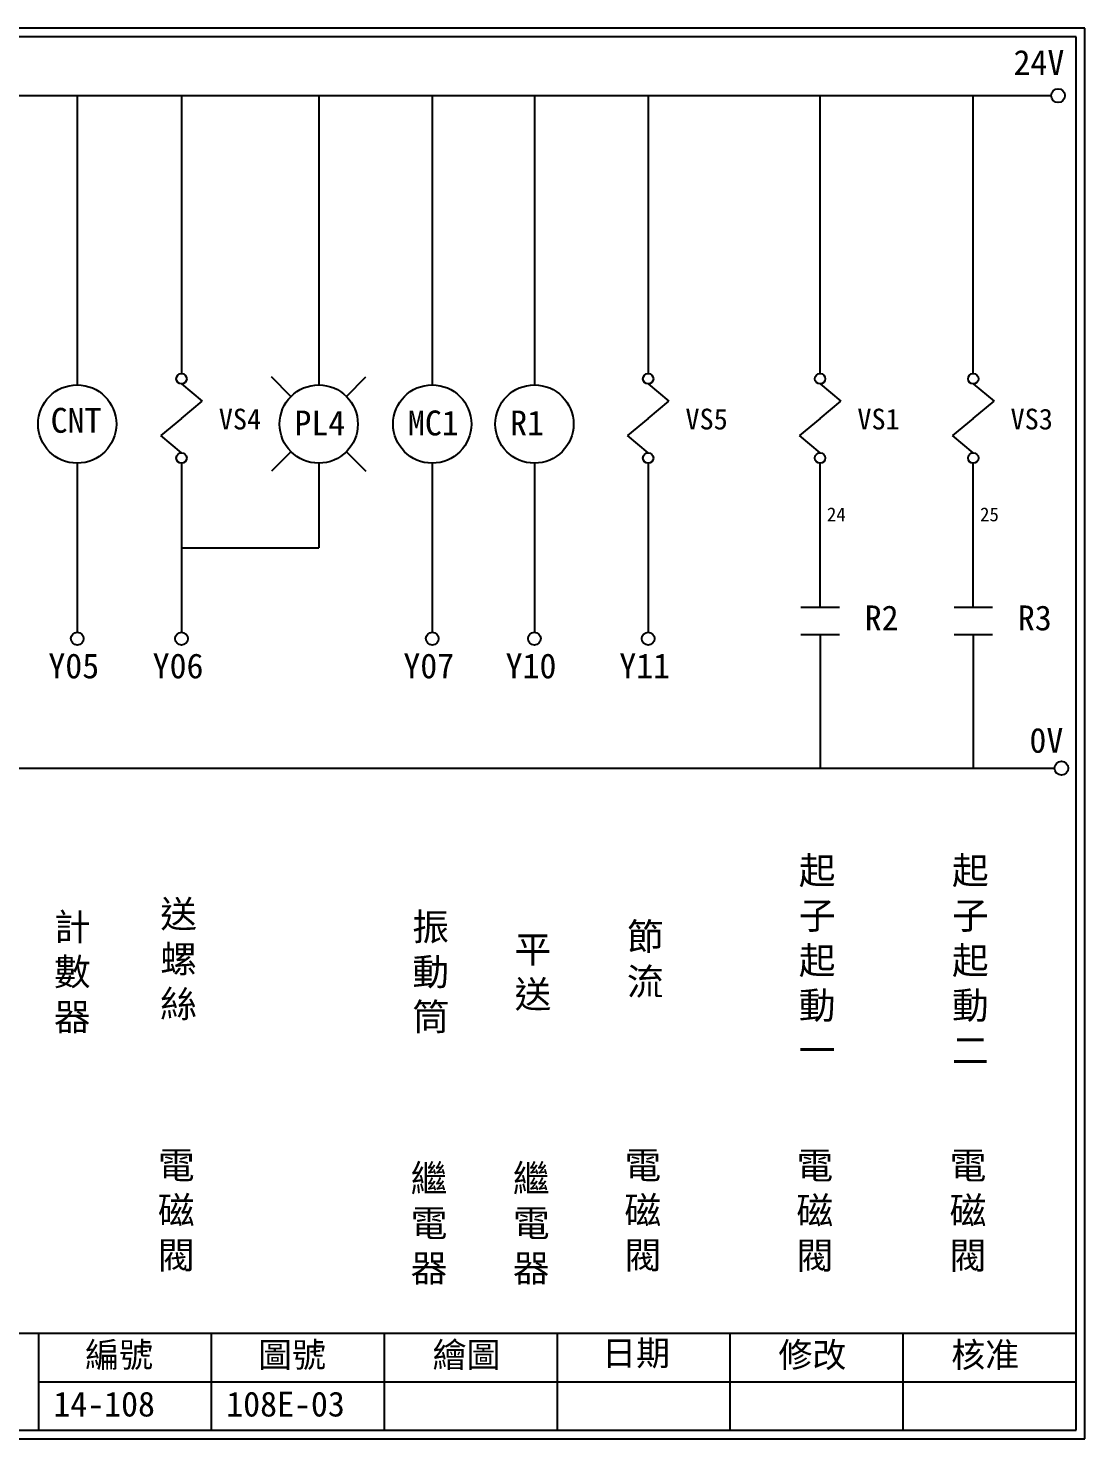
# Model space of a CAD drawing. Extents: x 926 to 1213, y 3 to 207.
# Drawn here: x 1060 to 1212.7, y 3 to 207 of the extents above; entities that cross this region are included whole.
import ezdxf

# ---------------------------------------------------------------- set-up
doc = ezdxf.new("R2010")
doc.units = 0
doc.layers.get('0').update_dxf_attribs({"linetype": 'CONTINUOUS'})
doc.layers.add('圖框層', color=7, linetype='CONTINUOUS')
doc.layers.add('標尺寸層', color=3, linetype='CONTINUOUS')
doc.styles.add('CNS', font='romanc.shx', dxfattribs={"bigfont": 'chineset.shx'})
doc.styles.add('STSL', font='KAIU.TTF')

msp = doc.modelspace()

# ---------------------------------------------------------------- linework, layer by layer
for p, q in [((1097.97, 153.73), (1095.15, 156.56)), ((1105.98, 153.73), (1108.81, 156.56)), ((1097.97, 145.73), (1095.15, 142.9)), ((1105.98, 145.73), (1108.81, 142.9)), ((1174.47, 123.27), (1174.47, 144.07)), ((1196.62, 123.27), (1196.62, 144.07)), ((1174.47, 119.29), (1174.47, 99.96)), ((1196.62, 119.29), (1196.62, 99.96))]:
    msp.add_line(p, q)
for centre in [(1208.88, 197.22), (1209.36, 99.96)]:
    msp.add_circle(centre, 1)
at = {"layer": '圖框層', "color": 7}
for p, q in [((1212.74, 206.97), (925.74, 206.97)), ((1212.74, 3), (1212.74, 206.97)), ((1211.49, 205.72), (926.99, 205.72)), ((1211.49, 4.25), (1211.49, 205.72)), ((926.99, 18.25), (1211.49, 18.25)), ((1061.49, 4.25), (1061.49, 18.25)), ((1086.49, 4.25), (1086.49, 18.25)), ((1111.49, 4.25), (1111.49, 18.25)), ((1136.49, 4.25), (1136.49, 18.25)), ((1161.49, 4.25), (1161.49, 18.25)), ((1186.49, 4.25), (1186.49, 18.25)), ((1061.49, 11.25), (1211.49, 11.25)), ((926.99, 4.25), (1211.49, 4.25)), ((925.74, 3), (1212.74, 3))]:
    msp.add_line(p, q, dxfattribs=at)
at = {"layer": '標尺寸層', "color": 7}
for p, q in [((930.28, 197.22), (1207.88, 197.22)), ((1067.06, 197.22), (1067.06, 155.39)), ((1082.14, 197.22), (1082.14, 157.03)), ((1101.98, 197.22), (1101.98, 155.39)), ((1118.39, 197.22), (1118.39, 155.39)), ((1133.17, 197.22), (1133.17, 155.39)), ((1149.61, 197.22), (1149.61, 157.03)), ((1082.14, 155.53), (1085.15, 153.04)), ((1149.61, 155.53), (1152.61, 153.04)), ((1174.47, 155.53), (1177.48, 153.04)), ((1196.62, 155.53), (1199.63, 153.04)), ((1082.14, 150.55), (1085.15, 153.04)), ((1149.61, 150.55), (1152.61, 153.04)), ((1174.47, 150.55), (1177.48, 153.04)), ((1196.62, 150.55), (1199.63, 153.04)), ((1082.14, 150.55), (1079.14, 148.06)), ((1149.61, 150.55), (1146.61, 148.06)), ((1174.47, 150.55), (1171.47, 148.06)), ((1196.62, 150.55), (1193.62, 148.06)), ((1082.14, 145.57), (1079.14, 148.06)), ((1149.61, 145.57), (1146.61, 148.06)), ((1174.47, 145.57), (1171.47, 148.06)), ((1196.62, 145.57), (1193.62, 148.06)), ((1067.06, 144.07), (1067.06, 119.62)), ((1082.14, 144.07), (1082.14, 119.62)), ((1101.98, 144.07), (1101.98, 131.84)), ((1118.39, 144.07), (1118.39, 119.62)), ((1133.17, 144.07), (1133.17, 119.62)), ((1149.61, 144.07), (1149.61, 119.62)), ((1171.69, 123.27), (1177.26, 123.27)), ((1193.84, 123.27), (1199.41, 123.27)), ((1171.69, 119.29), (1177.26, 119.29)), ((1193.84, 119.29), (1199.41, 119.29)), ((930.49, 99.96), (1208.36, 99.96))]:
    msp.add_line(p, q, dxfattribs=at)
at = {"layer": '標尺寸層'}
for p, q in [((1174.47, 157.03), (1174.47, 197.22)), ((1196.62, 157.03), (1196.62, 197.22)), ((1082.14, 131.84), (1101.98, 131.84))]:
    msp.add_line(p, q, dxfattribs=at)
at = {"layer": '標尺寸層', "color": 7}
for centre, radius in [((1067.06, 149.73), 5.66), ((1082.14, 156.28), 0.751), ((1101.98, 149.73), 5.66), ((1118.39, 149.73), 5.66), ((1133.17, 149.73), 5.66), ((1149.61, 156.28), 0.751), ((1174.47, 156.28), 0.751), ((1196.62, 156.28), 0.751), ((1082.14, 144.82), 0.751), ((1149.61, 144.82), 0.751), ((1174.47, 144.82), 0.751), ((1196.62, 144.82), 0.751), ((1067.06, 118.7), 0.92), ((1082.14, 118.7), 0.92), ((1118.39, 118.7), 0.92), ((1133.17, 118.7), 0.92), ((1149.61, 118.7), 0.92)]:
    msp.add_circle(centre, radius, dxfattribs=at)

# ---------------------------------------------------------------- texts
at = {"layer": '圖框層', "color": 4, "style": 'STSL'}
for s, height, p in [('24V', 3.6, (1202.44, 200.22)), ('CNT', 3.6, (1063.22, 148.47)), ('VS4', 3, (1087.53, 148.95)), ('PL4', 3.6, (1098.47, 148.09)), ('MC1', 3.6, (1114.88, 148.09)), ('R1', 3.6, (1129.66, 148.09)), ('VS5', 3, (1155, 148.95)), ('VS1', 3, (1179.86, 148.95)), ('VS3', 3, (1202.01, 148.95)), ('24', 2, (1175.46, 135.67)), ('25', 2, (1197.6, 135.67)), ('R2', 3.6, (1180.92, 119.9)), ('R3', 3.6, (1203.07, 119.9)), ('Y05', 3.6, (1062.89, 112.96)), ('Y06', 3.6, (1077.97, 112.96)), ('Y07', 3.6, (1114.22, 112.96)), ('Y10', 3.6, (1129, 112.96)), ('Y11', 3.6, (1145.44, 112.96)), ('0V', 3.6, (1204.74, 102.2)), ('編號', 3.6, (1068.21, 13.34)), ('圖號', 3.6, (1093.21, 13.34)), ('繪圖', 3.6, (1118.44, 13.34)), ('日期', 3.6, (1142.96, 13.59)), ('修改', 3.6, (1168.44, 13.34)), ('核准', 3.6, (1193.44, 13.34)), ('14-108', 3.6, (1063.61, 6.22)), ('108E-03', 3.6, (1088.61, 6.22))]:
    msp.add_text(s, height=height, dxfattribs=at).set_placement(p)
at = {"layer": '標尺寸層', "color": 7, "char_height": 3.9, "attachment_point": 5, "style": 'CNS'}
for s, insert, width in [('{\\fDFKai-SB|b0|i0|c136|p65;起子起動一}', (1174.05, 72.17), 2.8481), ('{\\fDFKai-SB|b0|i0|c136|p65;起子起動二}', (1196.2, 72.17), 2.8481), ('{\\fDFKai-SB|b0|i0|c136|p65;送螺絲}', (1081.72, 72.17), 2.8481), ('{\\fDFKai-SB|b0|i0|c136|p65;計數器}', (1066.35, 70.3), 2.8481), ('{\\fDFKai-SB|b0|i0|c136|p65;振動筒}', (1118.17, 70.3), 2.8481), ('{\\fDFKai-SB|b0|i0|c136|p65;節流}', (1149.19, 72.17), 2.8481), ('{\\fDFKai-SB|b0|i0|c136|p65;平送}', (1132.95, 70.3), 2.8481), ('{\\fDFKai-SB|b0|i0|c136|p65;電磁閥}', (1081.38, 35.84), 8.6627), ('{\\fDFKai-SB|b0|i0|c136|p65;繼電器}', (1117.93, 33.97), 8.6627), ('{\\fDFKai-SB|b0|i0|c136|p65;繼電器}', (1132.71, 33.97), 8.6627), ('{\\fDFKai-SB|b0|i0|c136|p65;電磁閥}', (1148.84, 35.84), 8.6627), ('{\\fDFKai-SB|b0|i0|c136|p65;電磁閥}', (1173.71, 35.8), 8.6627), ('{\\fDFKai-SB|b0|i0|c136|p65;電磁閥}', (1195.86, 35.8), 8.6627)]:
    msp.add_mtext(s, dxfattribs=dict(at, insert=insert, width=width))

doc.saveas('drawing.dxf')
